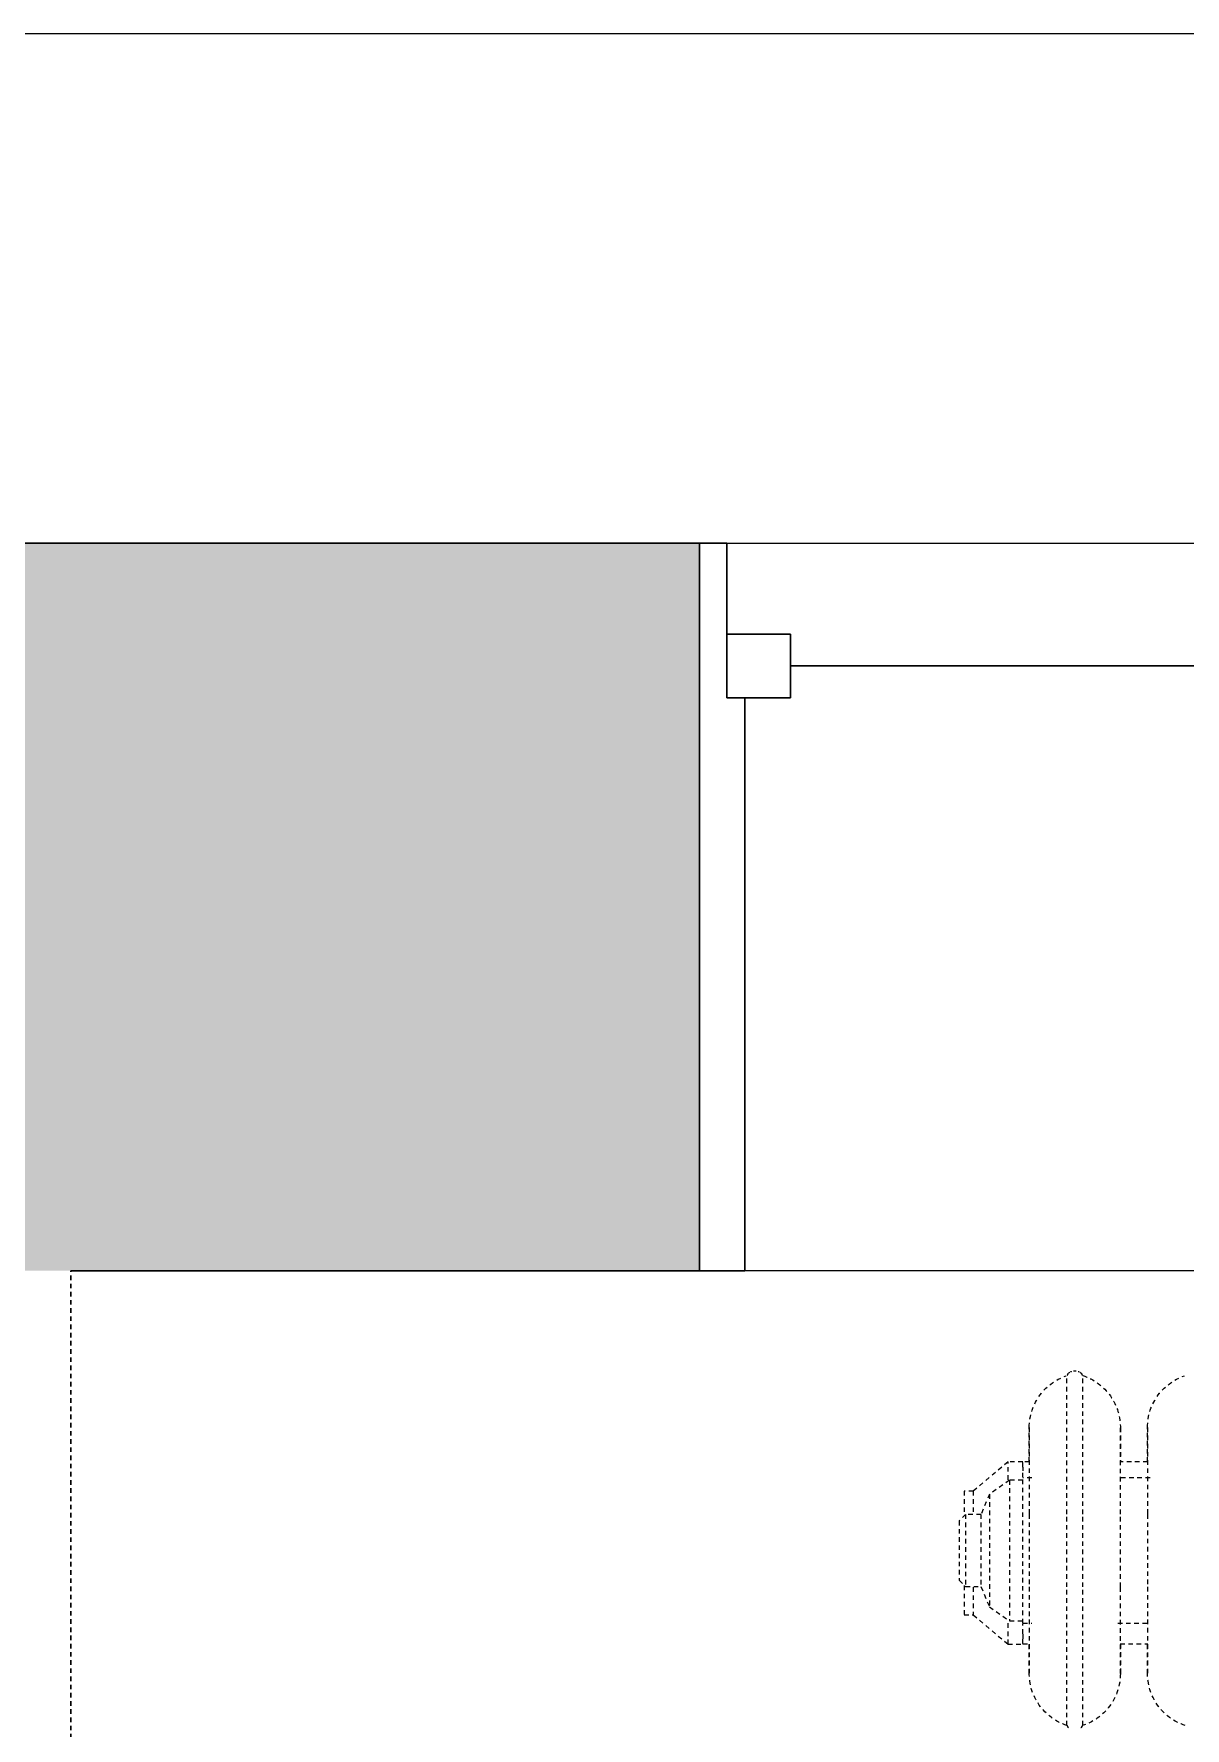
# Model space of a CAD drawing. Header units: inches. Extents: x -1176 to 1545, y -2552 to 978.
# Drawn here: x -214.59 to -182.95, y 531.11 to 577.68 of the extents above; entities that cross this region are included whole.
import ezdxf

# ---------------------------------------------------------------- set-up
doc = ezdxf.new("R2010")
doc.units = ezdxf.units.IN
doc.header["$MEASUREMENT"] = 0
doc.linetypes.add('Demolished', pattern=[0.1875, 0.125, -0.0625])
for name, color, linetype, lineweight in [('A-FLOR', 192, 'Continuous', 18), ('A-GENM', 13, 'Continuous', 18), ('A-GLAZ', 151, 'Continuous', 18), ('A-WALL', 113, 'Continuous', 18), ('A-WALL-PATT', 111, 'Continuous', 18)]:
    doc.layers.add(name, color=color, linetype=linetype, lineweight=lineweight)

# ---------------------------------------------------------------- blocks, each defined once
blk = doc.blocks.new('Double Hung - side window 4_ X 6_ 3_ H 3-6128194-2nd Floor Demo')
at = {"layer": 'A-GLAZ', "color": 8, "lineweight": 30}
for p, q in [((-22.115, 10), (-21.365, 10)), ((-21.365, 5.75), (-21.365, 10)), ((21.365, 5.75), (21.365, 10)), ((22.115, 10), (21.365, 10)), ((-21.365, 7.5), (-21.365, 5.75)), ((-21.365, 7.5), (-19.615, 7.5)), ((-19.615, 7.5), (-19.615, 5.75)), ((19.615, 7.5), (19.615, 5.75)), ((21.365, 7.5), (19.615, 7.5)), ((21.365, 7.5), (21.365, 5.75)), ((-19.615, 6.625), (19.615, 6.625)), ((-21.365, 5.75), (-19.615, 5.75)), ((-21.365, 5.75), (-20.865, 5.75)), ((-20.865, -10), (-20.865, 5.75)), ((21.365, 5.75), (19.615, 5.75)), ((20.865, 5.75), (21.365, 5.75)), ((20.865, 5.75), (20.865, -10)), ((-20.865, -10), (-22.115, -10)), ((20.865, -10), (22.115, -10))]:
    blk.add_line(p, q, dxfattribs=at)
blk = doc.blocks.new('Cast_Iron_Radiator_8182 - Cast_Iron_Radiator_8182-V30-2nd Floor Demo')
at = {"layer": 'A-GENM', "color": 7, "linetype": 'Demolished', "lineweight": 9}
for p, q in [((-5.943, 4.848), (-5.968, 4.809)), ((-5.968, 1), (-5.968, 4.809)), ((-5.75, 4.933), (-5.787, 4.933)), ((-5.713, 4.933), (-5.75, 4.933)), ((-5.532, 4.809), (-5.557, 4.848)), ((-5.532, 1), (-5.532, 4.809)), ((-7.584, 2.438), (-8.542, 1.635)), ((-7.179, 2.438), (-7.584, 2.438)), ((-7.584, 1.944), (-7.584, 2.438)), ((-6.996, 2.438), (-7.179, 2.438)), ((-7.179, 2.291), (-7.179, 2.438)), ((-3.746, 2.438), (-4.501, 2.438)), ((-7.545, 1.935), (-8.095, 1.55)), ((-7.179, 1.935), (-7.545, 1.935)), ((-7.545, 1.935), (-7.545, -1.935)), ((-7.179, 2.296), (-7.179, 2.192)), ((-7.179, 2.013), (-7.179, 2.188)), ((-6.932, 2), (-7.179, 2)), ((-7.179, -2), (-7.179, 2)), ((-3.682, 2), (-4.572, 2)), ((-8.542, 1.635), (-8.792, 1.635)), ((-8.792, 1.635), (-8.792, 0.985)), ((-8.542, 1.635), (-8.542, 1.028)), ((-8.095, 1.55), (-8.331, 0.993)), ((-8.095, 1.55), (-8.095, -1.55)), ((-8.753, 0.993), (-8.929, 0.816)), ((-8.331, 0.993), (-8.753, 0.993)), ((-8.753, 0.993), (-8.753, -0.993)), ((-8.331, 0.993), (-8.331, -0.993)), ((-7.002, 1), (-7.002, -1)), ((-5.968, -1), (-5.968, 1)), ((-5.532, -1), (-5.532, 1)), ((-4.498, -1), (-4.498, 1)), ((-3.752, 1), (-3.752, -1)), ((-8.929, 0.816), (-8.929, -0.816)), ((-8.929, -0.816), (-8.753, -0.993)), ((-8.792, -0.961), (-8.792, -1.771)), ((-8.753, -0.993), (-8.331, -0.993)), ((-8.542, -1.008), (-8.542, -1.771)), ((-8.331, -0.993), (-8.095, -1.55)), ((-5.968, -4.809), (-5.968, -1)), ((-5.532, -4.809), (-5.532, -1)), ((-8.792, -1.771), (-8.542, -1.771)), ((-8.542, -1.771), (-7.584, -2.575)), ((-8.095, -1.55), (-7.545, -1.935)), ((-7.584, -2.575), (-7.584, -1.924)), ((-7.545, -1.935), (-7.179, -1.935)), ((-7.179, -2), (-6.928, -2)), ((-7.179, -2.287), (-7.179, -2.017)), ((-7.179, -2.301), (-7.179, -2.452)), ((-4.568, -2), (-3.678, -2)), ((-7.584, -2.575), (-7.179, -2.575)), ((-7.179, -2.551), (-7.179, -2.436)), ((-7.179, -2.562), (-6.997, -2.562)), ((-7.179, -2.565), (-7.179, -2.575)), ((-4.503, -2.562), (-3.747, -2.562)), ((-5.968, -4.809), (-5.943, -4.848)), ((-5.557, -4.848), (-5.532, -4.809))]:
    blk.add_line(p, q, dxfattribs=at)
at = {"layer": 'A-GENM', "color": 7, "linetype": 'Demolished', "lineweight": 9, "flags": 128}
for points in [[(-7.002, 3.383), (-7.001, 3.443), (-6.997, 3.503), (-6.991, 3.563), (-6.983, 3.622), (-6.972, 3.681), (-6.959, 3.74), (-6.943, 3.798), (-6.926, 3.855), (-6.906, 3.911), (-6.883, 3.967), (-6.859, 4.022), (-6.832, 4.076), (-6.804, 4.128), (-6.773, 4.18), (-6.74, 4.23), (-6.705, 4.279), (-6.668, 4.326), (-6.63, 4.372), (-6.589, 4.416), (-6.547, 4.459), (-6.503, 4.5), (-6.458, 4.539), (-6.411, 4.576), (-6.362, 4.612), (-6.312, 4.645), (-6.261, 4.677), (-6.209, 4.706), (-6.155, 4.733), (-6.101, 4.758), (-6.045, 4.781), (-5.989, 4.802)], [(-5.943, 4.848), (-5.938, 4.854), (-5.934, 4.86), (-5.929, 4.866), (-5.925, 4.872), (-5.919, 4.877)], [(-5.909, 4.887), (-5.903, 4.892), (-5.897, 4.896), (-5.891, 4.901), (-5.885, 4.905)], [(-5.872, 4.912), (-5.865, 4.915), (-5.858, 4.918), (-5.851, 4.921), (-5.844, 4.924), (-5.837, 4.926)], [(-5.662, 4.925), (-5.655, 4.923), (-5.648, 4.921), (-5.641, 4.918), (-5.634, 4.915), (-5.627, 4.912)], [(-5.614, 4.904), (-5.608, 4.9), (-5.602, 4.896), (-5.596, 4.891), (-5.591, 4.887)], [(-5.58, 4.876), (-5.575, 4.871), (-5.57, 4.865), (-5.565, 4.859), (-5.561, 4.854), (-5.557, 4.848)], [(-5.532, 4.809), (-5.475, 4.789), (-5.419, 4.767), (-5.365, 4.743), (-5.311, 4.716), (-5.258, 4.688), (-5.206, 4.657), (-5.156, 4.624), (-5.107, 4.59), (-5.059, 4.553), (-5.013, 4.515), (-4.969, 4.474), (-4.926, 4.432), (-4.885, 4.389), (-4.846, 4.343), (-4.808, 4.296), (-4.773, 4.248), (-4.739, 4.198), (-4.707, 4.147), (-4.678, 4.095), (-4.651, 4.042), (-4.625, 3.987), (-4.602, 3.932), (-4.581, 3.876), (-4.563, 3.819), (-4.547, 3.761), (-4.533, 3.703), (-4.521, 3.644), (-4.512, 3.585), (-4.505, 3.525), (-4.5, 3.465), (-4.498, 3.405), (-4.498, 3.383)], [(-3.752, 3.383), (-3.751, 3.443), (-3.747, 3.503), (-3.741, 3.563), (-3.733, 3.622), (-3.722, 3.681), (-3.709, 3.74), (-3.693, 3.798), (-3.676, 3.855), (-3.656, 3.911), (-3.633, 3.967), (-3.609, 4.022), (-3.582, 4.076), (-3.554, 4.128), (-3.523, 4.18), (-3.49, 4.23), (-3.455, 4.279), (-3.418, 4.326), (-3.38, 4.372), (-3.339, 4.416), (-3.297, 4.459), (-3.253, 4.5), (-3.208, 4.539), (-3.161, 4.576), (-3.112, 4.612), (-3.062, 4.645), (-3.011, 4.677), (-2.959, 4.706), (-2.905, 4.733), (-2.851, 4.758), (-2.795, 4.781), (-2.739, 4.802)], [(-7.002, 2.438), (-7.002, 2.498), (-7.002, 2.571), (-7.002, 2.642), (-7.002, 2.71), (-7.002, 2.775), (-7.002, 2.837), (-7.002, 2.896), (-7.002, 2.952), (-7.002, 3.005), (-7.002, 3.055), (-7.002, 3.102), (-7.002, 3.145), (-7.002, 3.185), (-7.002, 3.221), (-7.002, 3.254), (-7.002, 3.283), (-7.002, 3.309), (-7.002, 3.33), (-7.002, 3.348), (-7.002, 3.363), (-7.002, 3.373), (-7.002, 3.38), (-7.002, 3.383), (-7.002, 3.383)], [(-7.002, 3.383), (-7.002, 3.381), (-7.002, 3.375), (-7.002, 3.366), (-7.002, 3.353), (-7.002, 3.336), (-7.002, 3.315), (-7.002, 3.29), (-7.002, 3.262), (-7.002, 3.23), (-7.002, 3.195), (-7.002, 3.156), (-7.002, 3.114), (-7.002, 3.068), (-7.002, 3.019), (-7.002, 2.967), (-7.002, 2.911), (-7.002, 2.853), (-7.002, 2.792), (-7.002, 2.727), (-7.002, 2.66), (-7.002, 2.591), (-7.002, 2.518), (-7.002, 2.444), (-7.002, 2.367), (-7.002, 2.288), (-7.002, 2.206), (-7.002, 2.123), (-7.002, 2.038), (-7.002, 1.952), (-7.002, 1.864), (-7.002, 1.774), (-7.002, 1.683), (-7.002, 1.591), (-7.002, 1.499), (-7.002, 1.405), (-7.002, 1.311), (-7.002, 1.216), (-7.002, 1.121), (-7.002, 1.026), (-7.002, 1)], [(-4.498, 3.383), (-4.498, 3.381), (-4.498, 3.375), (-4.498, 3.366), (-4.498, 3.353), (-4.498, 3.336), (-4.498, 3.315), (-4.498, 3.29), (-4.498, 3.262), (-4.498, 3.23), (-4.498, 3.195), (-4.498, 3.156), (-4.498, 3.114), (-4.498, 3.068), (-4.498, 3.019), (-4.498, 2.967), (-4.498, 2.911), (-4.498, 2.853), (-4.498, 2.792), (-4.498, 2.727), (-4.498, 2.66), (-4.498, 2.591), (-4.498, 2.518), (-4.498, 2.444)], [(-4.498, 1), (-4.498, 1.095), (-4.498, 1.19), (-4.498, 1.285), (-4.498, 1.38), (-4.498, 1.473), (-4.498, 1.566), (-4.498, 1.659), (-4.498, 1.75), (-4.498, 1.839), (-4.498, 1.928), (-4.498, 2.015), (-4.498, 2.1), (-4.498, 2.184), (-4.498, 2.266), (-4.498, 2.346), (-4.498, 2.423), (-4.498, 2.498), (-4.498, 2.571), (-4.498, 2.642), (-4.498, 2.71), (-4.498, 2.775), (-4.498, 2.837), (-4.498, 2.896), (-4.498, 2.952), (-4.498, 3.005), (-4.498, 3.055), (-4.498, 3.102), (-4.498, 3.145), (-4.498, 3.185), (-4.498, 3.221), (-4.498, 3.254), (-4.498, 3.283), (-4.498, 3.309), (-4.498, 3.33), (-4.498, 3.348), (-4.498, 3.363), (-4.498, 3.373), (-4.498, 3.38), (-4.498, 3.383), (-4.498, 3.383)], [(-3.752, 2.438), (-3.752, 2.498), (-3.752, 2.571), (-3.752, 2.642), (-3.752, 2.71), (-3.752, 2.775), (-3.752, 2.837), (-3.752, 2.896), (-3.752, 2.952), (-3.752, 3.005), (-3.752, 3.055), (-3.752, 3.102), (-3.752, 3.145), (-3.752, 3.185), (-3.752, 3.221), (-3.752, 3.254), (-3.752, 3.283), (-3.752, 3.309), (-3.752, 3.33), (-3.752, 3.348), (-3.752, 3.363), (-3.752, 3.373), (-3.752, 3.38), (-3.752, 3.383), (-3.752, 3.383)], [(-3.752, 3.383), (-3.752, 3.381), (-3.752, 3.375), (-3.752, 3.366), (-3.752, 3.353), (-3.752, 3.336), (-3.752, 3.315), (-3.752, 3.29), (-3.752, 3.262), (-3.752, 3.23), (-3.752, 3.195), (-3.752, 3.156), (-3.752, 3.114), (-3.752, 3.068), (-3.752, 3.019), (-3.752, 2.967), (-3.752, 2.911), (-3.752, 2.853), (-3.752, 2.792), (-3.752, 2.727), (-3.752, 2.66), (-3.752, 2.591), (-3.752, 2.518), (-3.752, 2.444), (-3.752, 2.367), (-3.752, 2.288), (-3.752, 2.206), (-3.752, 2.123), (-3.752, 2.038), (-3.752, 1.952), (-3.752, 1.864), (-3.752, 1.774), (-3.752, 1.683), (-3.752, 1.591), (-3.752, 1.499), (-3.752, 1.405), (-3.752, 1.311), (-3.752, 1.216), (-3.752, 1.121), (-3.752, 1.026), (-3.752, 1)], [(-7.002, -1), (-7.002, -1.095), (-7.002, -1.19), (-7.002, -1.285), (-7.002, -1.38), (-7.002, -1.473), (-7.002, -1.566), (-7.002, -1.659), (-7.002, -1.75), (-7.002, -1.839), (-7.002, -1.928), (-7.002, -2.015), (-7.002, -2.1), (-7.002, -2.184), (-7.002, -2.266), (-7.002, -2.346), (-7.002, -2.423), (-7.002, -2.498), (-7.002, -2.571), (-7.002, -2.642), (-7.002, -2.71), (-7.002, -2.775), (-7.002, -2.837), (-7.002, -2.896), (-7.002, -2.952), (-7.002, -3.005), (-7.002, -3.055), (-7.002, -3.102), (-7.002, -3.145), (-7.002, -3.185), (-7.002, -3.221), (-7.002, -3.254), (-7.002, -3.283), (-7.002, -3.309), (-7.002, -3.33), (-7.002, -3.348), (-7.002, -3.363), (-7.002, -3.373), (-7.002, -3.38), (-7.002, -3.383), (-7.002, -3.383)], [(-4.498, -3.383), (-4.498, -3.381), (-4.498, -3.375), (-4.498, -3.366), (-4.498, -3.353), (-4.498, -3.336), (-4.498, -3.315), (-4.498, -3.29), (-4.498, -3.262), (-4.498, -3.23), (-4.498, -3.195), (-4.498, -3.156), (-4.498, -3.114), (-4.498, -3.068), (-4.498, -3.019), (-4.498, -2.967), (-4.498, -2.911), (-4.498, -2.853), (-4.498, -2.792), (-4.498, -2.727), (-4.498, -2.66), (-4.498, -2.591), (-4.498, -2.518), (-4.498, -2.444), (-4.498, -2.367), (-4.498, -2.288), (-4.498, -2.206), (-4.498, -2.123), (-4.498, -2.038), (-4.498, -1.952), (-4.498, -1.864), (-4.498, -1.774), (-4.498, -1.683), (-4.498, -1.591), (-4.498, -1.499), (-4.498, -1.405), (-4.498, -1.311), (-4.498, -1.216), (-4.498, -1.121), (-4.498, -1.026), (-4.498, -1)], [(-3.752, -1), (-3.752, -1.095), (-3.752, -1.19), (-3.752, -1.285), (-3.752, -1.38), (-3.752, -1.473), (-3.752, -1.566), (-3.752, -1.659), (-3.752, -1.75), (-3.752, -1.839), (-3.752, -1.928), (-3.752, -2.015), (-3.752, -2.1), (-3.752, -2.184), (-3.752, -2.266), (-3.752, -2.346), (-3.752, -2.423), (-3.752, -2.498), (-3.752, -2.571), (-3.752, -2.642), (-3.752, -2.71), (-3.752, -2.775), (-3.752, -2.837), (-3.752, -2.896), (-3.752, -2.952), (-3.752, -3.005), (-3.752, -3.055), (-3.752, -3.102), (-3.752, -3.145), (-3.752, -3.185), (-3.752, -3.221), (-3.752, -3.254), (-3.752, -3.283), (-3.752, -3.309), (-3.752, -3.33), (-3.752, -3.348), (-3.752, -3.363), (-3.752, -3.373), (-3.752, -3.38), (-3.752, -3.383), (-3.752, -3.383)], [(-7.002, -3.383), (-7.002, -3.381), (-7.002, -3.375), (-7.002, -3.366), (-7.002, -3.353), (-7.002, -3.336), (-7.002, -3.315), (-7.002, -3.29), (-7.002, -3.262), (-7.002, -3.23), (-7.002, -3.195), (-7.002, -3.156), (-7.002, -3.114), (-7.002, -3.068), (-7.002, -3.019), (-7.002, -2.967), (-7.002, -2.911), (-7.002, -2.853), (-7.002, -2.792), (-7.002, -2.727), (-7.002, -2.66), (-7.002, -2.591), (-7.002, -2.561)], [(-4.498, -2.571), (-4.498, -2.642), (-4.498, -2.71), (-4.498, -2.775), (-4.498, -2.837), (-4.498, -2.896), (-4.498, -2.952), (-4.498, -3.005), (-4.498, -3.055), (-4.498, -3.102), (-4.498, -3.145), (-4.498, -3.185), (-4.498, -3.221), (-4.498, -3.254), (-4.498, -3.283), (-4.498, -3.309), (-4.498, -3.33), (-4.498, -3.348), (-4.498, -3.363), (-4.498, -3.373), (-4.498, -3.38), (-4.498, -3.383), (-4.498, -3.383)], [(-3.752, -3.383), (-3.752, -3.381), (-3.752, -3.375), (-3.752, -3.366), (-3.752, -3.353), (-3.752, -3.336), (-3.752, -3.315), (-3.752, -3.29), (-3.752, -3.262), (-3.752, -3.23), (-3.752, -3.195), (-3.752, -3.156), (-3.752, -3.114), (-3.752, -3.068), (-3.752, -3.019), (-3.752, -2.967), (-3.752, -2.911), (-3.752, -2.853), (-3.752, -2.792), (-3.752, -2.727), (-3.752, -2.66), (-3.752, -2.591), (-3.752, -2.562)], [(-5.968, -4.809), (-6.025, -4.789), (-6.081, -4.767), (-6.135, -4.743), (-6.189, -4.716), (-6.242, -4.688), (-6.294, -4.657), (-6.344, -4.624), (-6.393, -4.59), (-6.441, -4.553), (-6.487, -4.515), (-6.531, -4.474), (-6.574, -4.432), (-6.615, -4.389), (-6.654, -4.343), (-6.692, -4.296), (-6.727, -4.248), (-6.761, -4.198), (-6.793, -4.147), (-6.822, -4.095), (-6.849, -4.042), (-6.875, -3.987), (-6.898, -3.932), (-6.919, -3.876), (-6.937, -3.819), (-6.953, -3.761), (-6.967, -3.703), (-6.979, -3.644), (-6.988, -3.585), (-6.995, -3.525), (-7, -3.465), (-7.002, -3.405), (-7.002, -3.383)], [(-4.498, -3.383), (-4.499, -3.443), (-4.503, -3.503), (-4.509, -3.563), (-4.517, -3.622), (-4.528, -3.681), (-4.541, -3.74), (-4.557, -3.798), (-4.574, -3.855), (-4.594, -3.911), (-4.617, -3.967), (-4.641, -4.022), (-4.668, -4.076), (-4.696, -4.128), (-4.727, -4.18), (-4.76, -4.23), (-4.795, -4.279), (-4.832, -4.326), (-4.87, -4.372), (-4.911, -4.416), (-4.953, -4.459), (-4.997, -4.5), (-5.042, -4.539), (-5.089, -4.576), (-5.138, -4.612), (-5.188, -4.645), (-5.239, -4.677), (-5.291, -4.706), (-5.345, -4.733), (-5.399, -4.758), (-5.455, -4.781), (-5.511, -4.802)], [(-2.718, -4.809), (-2.775, -4.789), (-2.831, -4.767), (-2.885, -4.743), (-2.939, -4.716), (-2.992, -4.688), (-3.044, -4.657), (-3.094, -4.624), (-3.143, -4.59), (-3.191, -4.553), (-3.237, -4.515), (-3.281, -4.474), (-3.324, -4.432), (-3.365, -4.389), (-3.404, -4.343), (-3.442, -4.296), (-3.477, -4.248), (-3.511, -4.198), (-3.543, -4.147), (-3.572, -4.095), (-3.599, -4.042), (-3.625, -3.987), (-3.648, -3.932), (-3.669, -3.876), (-3.687, -3.819), (-3.703, -3.761), (-3.717, -3.703), (-3.729, -3.644), (-3.738, -3.585), (-3.745, -3.525), (-3.75, -3.465), (-3.752, -3.405), (-3.752, -3.383)], [(-5.92, -4.876), (-5.925, -4.871), (-5.93, -4.865), (-5.935, -4.859), (-5.939, -4.854), (-5.943, -4.848)], [(-5.557, -4.848), (-5.562, -4.854), (-5.566, -4.86), (-5.571, -4.866), (-5.575, -4.872), (-5.581, -4.877)]]:
    blk.add_lwpolyline(points, dxfattribs=at)

msp = doc.modelspace()

# ---------------------------------------------------------------- hatches: boundary and pattern name
at = {"layer": 'A-WALL-PATT'}
h = msp.add_hatch(color=250, dxfattribs=at)
h.paths.add_polyline_path([(-53.535, 543.684), (-22.281, 543.684), (-22.281, 563.684), (-53.535, 563.684), (-53.535, 546.918)], flags=0)
h.paths.add_polyline_path([(-564.2, 543.684), (-516.709, 543.684), (-516.709, 563.684), (-590.071, 563.684), (-590.071, 543.684), (-570.063, 543.684)], flags=0)
h.paths.add_polyline_path([(-377.558, 543.684), (-309.043, 543.684), (-309.043, 563.684), (-377.558, 563.684), (-377.558, 546.918)], flags=0)
h.paths.add_polyline_path([(-97.765, 543.684), (-97.765, 563.684), (-152.067, 563.684), (-152.067, 543.684), (-101.073, 543.684)], flags=0)
h.paths.add_polyline_path([(-476.709, 543.684), (-421.788, 543.684), (-421.788, 563.684), (-476.709, 563.684), (-476.709, 546.918)], flags=0)
h.paths.add_polyline_path([(-213.571, 543.684), (-196.298, 543.684), (-196.298, 563.684), (-264.813, 563.684), (-264.813, 543.684), (-227.571, 543.684)], flags=0)

# ---------------------------------------------------------------- linework, layer by layer
at = {"layer": 'A-FLOR'}
msp.add_line((-5.285, 577.684), (-473.093, 577.684), dxfattribs=at)
at = {"layer": 'A-WALL', "color": 8, "lineweight": 30}
for p, q in [((-264.813, 563.684), (-196.298, 563.684)), ((-196.298, 563.684), (-196.298, 543.684)), ((-213.571, 543.684), (-196.298, 543.684))]:
    msp.add_line(p, q, dxfattribs=at)
at = {"layer": 'A-WALL', "lineweight": 9}
for p, q in [((-196.298, 563.684), (-152.067, 563.684)), ((-152.067, 543.684), (-196.298, 543.684))]:
    msp.add_line(p, q, dxfattribs=at)
at = {"layer": 'A-WALL', "color": 250, "linetype": 'Demolished', "lineweight": 30}
msp.add_line((-213.571, 437.004), (-213.571, 543.684), dxfattribs=at)

# ---------------------------------------------------------------- block references
at = {"layer": 'A-GENM', "color": 7, "linetype": 'Demolished', "lineweight": 9}
msp.add_blockref('Cast_Iron_Radiator_8182 - Cast_Iron_Radiator_8182-V30-2nd Floor Demo', (-180.23, 535.994), dxfattribs=at)
at = {"layer": 'A-GLAZ'}
msp.add_blockref('Double Hung - side window 4_ X 6_ 3_ H 3-6128194-2nd Floor Demo', (-174.183, 553.684), dxfattribs=at)

doc.saveas('drawing.dxf')
